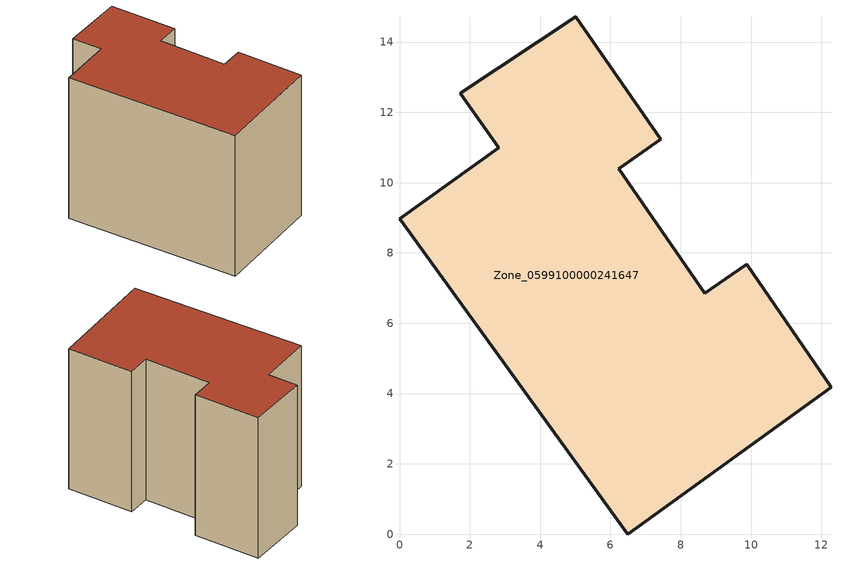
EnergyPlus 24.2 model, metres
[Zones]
Zone_0599100000241647
 floor ground (C_G): 2.83,10.99 1.73,12.54 5.01,14.72 7.43,11.23 6.24,10.4 8.68,6.86 9.88,7.68 12.28,4.18 6.49,0 0,8.98 z0
 wall outside (C_F): 6.49,0 12.28,4.18 9.88,7.68 8.68,6.86 6.24,10.4 7.43,11.23 5.01,14.72 1.73,12.54 2.83,10.99 0,8.98 6.49,0 z0:9.65
 roof outside (C_R): 2.83,10.99 0,8.98 6.49,0 12.28,4.18 9.88,7.68 8.68,6.86 6.24,10.4 7.43,11.23 5.01,14.72 1.73,12.54 z9.65
[BUILDING]
Pand.0599100000241647: North Axis=0; Terrain=City; Loads Convergence Tolerance Value=0.04; Temperature Convergence Tolerance Value=0.4; Solar Distribution=FullExterior; Maximum Number of Warmup Days=25; Minimum Number of Warmup Days=1
[Site:Location]
Rotterdam.The.Hague.AP_ZH_NLD Design_Conditions: Latitude=51.96; Longitude=4.45; Time Zone=1; Elevation=-4.5
[SITE:GROUNDTEMPERATURE:BUILDINGSURFACE]
18, 18, 18, 18, 18, 18, 18, 18, 18, 18, 18, 18
[MATERIAL] Thermal Absorptance=0.9; Solar Absorptance=0.7; Visible Absorptance=0.7
Name | Roughness | Thickness | Conductivity | Density | Specific Heat
G.TC.1946 | MediumSmooth | 0.15 | 1 | 540 | 1210
F.TC.1946 | Rough | 0.3 | 0.857143 | 1920 | 840
R.TC.1946 | MediumRough | 0.2 | 0.909091 | 1500 | 1000
[CONSTRUCTION]
C_G: G.TC.1946
C_F: F.TC.1946
C_R: R.TC.1946
[ZONE]
Zone_0599100000241647: Type=1; Multiplier=1; Ceiling Height=Autocalculate; Volume=Autocalculate; Floor Area=autocalculate; Part of Total Floor Area=Yes
[ZONEINFILTRATION:DESIGNFLOWRATE]
Infil_Zone_0599100000241647: Zone or ZoneList or Space or SpaceList=Zone_0599100000241647; Schedule=AlwaysOn; Design Flow Rate Calculation Method=Flow/Area; Flow Rate per Floor Area=0.003; Constant Term Coefficient=1; Temperature Term Coefficient=0; Velocity Term Coefficient=0; Velocity Squared Term Coefficient=0
[HVACTEMPLATE:ZONE:IDEALLOADSAIRSYSTEM]
Zone_0599100000241647: Maximum Heating Supply Air Temperature=50; Minimum Cooling Supply Air Temperature=13; Maximum Heating Supply Air Humidity Ratio=0.0156; Minimum Cooling Supply Air Humidity Ratio=0.0077; Heating Limit=NoLimit; Cooling Limit=NoLimit; Dehumidification Control Type=ConstantSensibleHeatRatio; Cooling Sensible Heat Ratio=0.7; Dehumidification Setpoint=60; Humidification Control Type=None; Humidification Setpoint=30; Outdoor Air Method=None; Outdoor Air Flow Rate per Person=0.00944; Outdoor Air Flow Rate per Zone Floor Area=0; Outdoor Air Flow Rate per Zone=0; Demand Controlled Ventilation Type=None; Outdoor Air Economizer Type=NoEconomizer; Heat Recovery Type=None; Sensible Heat Recovery Effectiveness=0.7; Latent Heat Recovery Effectiveness=0.65
[ZONECONTROL:THERMOSTAT]
ThermostatControl_Zone_0599100000241647: Zone or ZoneList=Zone_0599100000241647; Control Type Schedule=DualSetpointControlType; Control 1=Thermostat_Zone_0599100000241647; Temperature Difference Between Cutout And Setpoint=0
[THERMOSTATSETPOINT:DUALSETPOINT]
Thermostat_Zone_0599100000241647: Heating Setpoint Temperature Schedule=HeatingSetpoint_Zone_0599100000241647; Cooling Setpoint Temperature Schedule=CoolingSetpoint_Zone_0599100000241647
[SCHEDULE:COMPACT]
HeatingSetpoint_Zone_0599100000241647: Through: 12/31, For: AllDays, Until: 24:00, 21
CoolingSetpoint_Zone_0599100000241647: Through: 12/31, For: AllDays, Until: 24:00, 24
DualSetpointControlType: Through: 12/31, For: AllDays, Until: 24:00, 4
AlwaysOn: Through: 12/31, For: AllDays, Until: 24:00, 1
